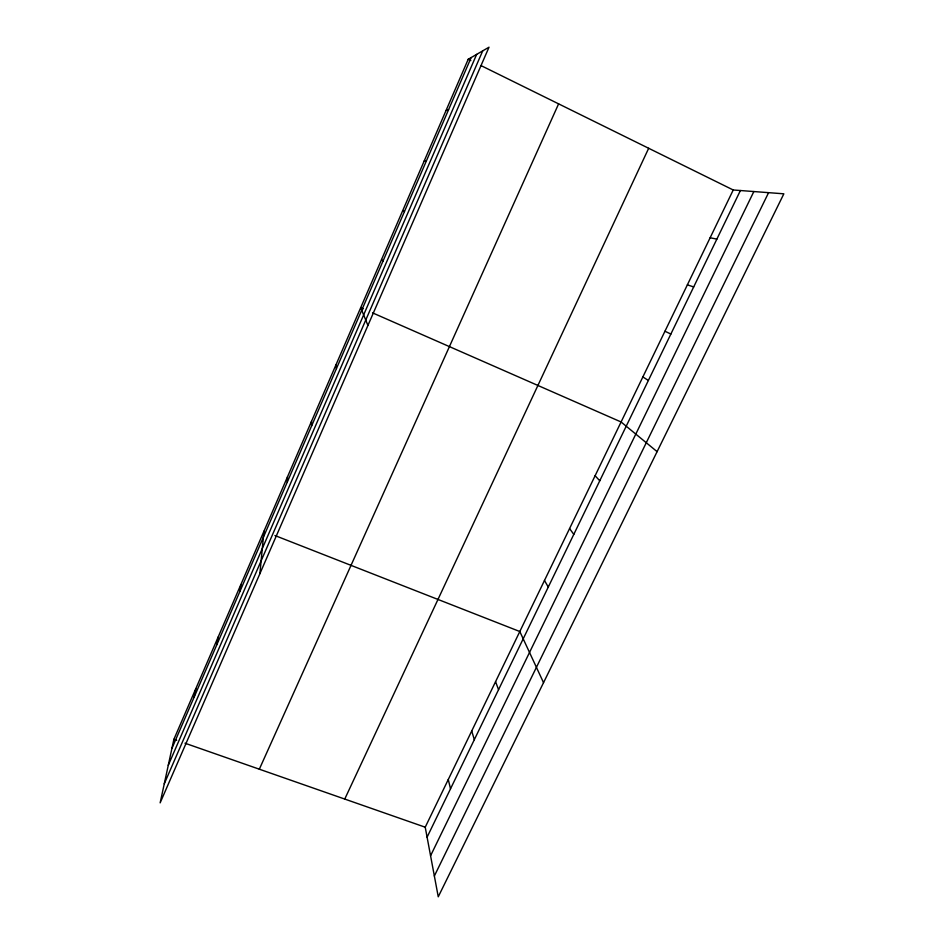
<?xml version="1.0" encoding="UTF-8"?>
<svg xmlns="http://www.w3.org/2000/svg" width="944" height="944" viewBox="0 0 944 944"><rect width="100%" height="100%" fill="white"/><g stroke="black" fill="none" stroke-linecap="round" stroke-linejoin="round"><path stroke-width="1.42" d="M287.295 482.054L287.495 476.85M259.895 573.681L263.954 531.224M239.894 591.463L240.838 584.643M216.837 644.705L218.135 637.106M194.181 697.002L195.821 688.66M173.885 739.329L160.15 802.86L489.016 47.2L468.212 59.283L173.885 739.329L176.67 740.297M171.926 748.391L471.15 57.584M168.268 765.313L476.661 54.374M164.268 783.803L482.714 50.858M259.329 769.207L558.612 103.864M344.749 799.072L648.67 148.279M425.225 827.204L733.228 189.98L783.85 193.815L438.252 896.8L425.225 827.204L185 743.211M427.089 837.175L740.403 190.523M430.57 855.76L753.855 191.549M434.358 875.997L768.593 192.659M446.04 110.531L448.565 109.728M424.198 160.976L426.334 161.035M710.136 237.782L716.874 239.103M687.374 284.852L693.687 286.941M274.928 535.531L519.814 631.524L543.532 682.654M363.346 308.83L360.714 307.673L367.912 325.456M372.55 312.865L621.093 421.98L657.095 451.645M664.954 331.238L670.865 334.058M468.212 59.283L470.82 60.569M481.239 65.702L733.228 189.98M402.71 210.63L404.457 211.539M642.864 376.939L648.375 380.467M595.109 475.741L599.77 480.779M381.553 259.529L382.934 261.252M569.574 528.569L573.799 534.387M544.476 580.489L548.275 587.062M495.565 681.686L498.55 689.686M471.729 731.01L474.325 739.683M448.282 779.508L450.512 788.842M335.852 365.104L336.453 368.549M311.449 421.484L311.65 425.827"/></g></svg>
